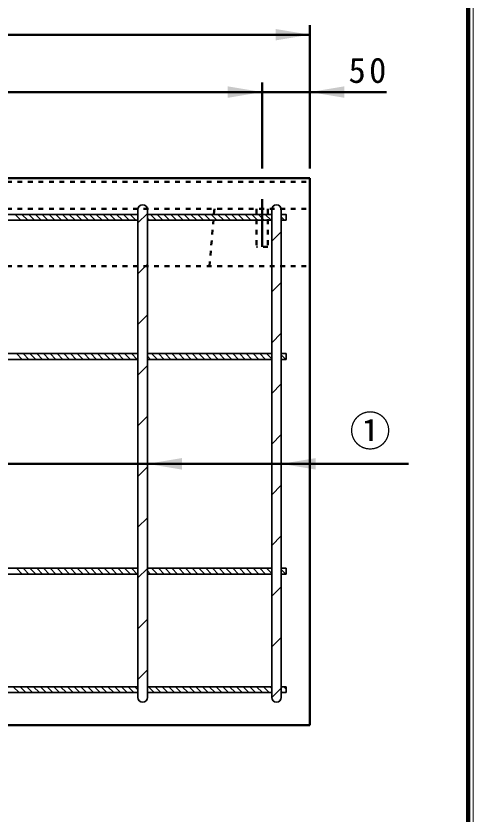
# Model space of a CAD drawing. Units: millimetres, scale not verified. Extents: x 100 to 4105, y 100 to 2870.
# Drawn here: x 3627 to 4105, y 916 to 1751 of the extents above; entities that cross this region are included whole.
import ezdxf
from ezdxf.enums import TextEntityAlignment as Align

# ---------------------------------------------------------------- set-up
doc = ezdxf.new("R2010")
doc.units = ezdxf.units.MM
doc.header["$LTSCALE"] = 5
doc.linetypes.add('USER1', pattern=[2.2, 1, -1.2])
doc.linetypes.add('USER3', pattern=[13.4, 10, -1.2, 1, -1.2])
doc.layers.add('V-nasSTD', color=7, linetype='Continuous', lineweight=35)
doc.styles.add('ＭＳ ゴシック', font='')
doc.styles.get('ＭＳ ゴシック').set_extended_font_data('MS Gothic')

msp = doc.modelspace()

# ---------------------------------------------------------------- hatches: boundary and pattern name
at = {"layer": 'V-nasSTD'}
for points in [[(3898.35, 1725.38), (3934.35, 1731.38), (3898.35, 1737.38)], [(3848.35, 1665.38), (3884.35, 1671.38), (3848.35, 1677.38)], [(3970.35, 1677.38), (3934.35, 1671.38), (3970.35, 1665.38)], [(3800.35, 1288.603), (3764.35, 1282.603), (3800.35, 1276.603)], [(3940.35, 1288.603), (3904.35, 1282.603), (3940.35, 1276.603)]]:
    msp.add_hatch(color=256, dxfattribs=at).paths.add_polyline_path(points)

# ---------------------------------------------------------------- linework, layer by layer
at = {"layer": 'V-nasSTD', "lineweight": 100}
msp.add_line((4100, 105), (4100, 2865), dxfattribs=at)
at = {"layer": 'V-nasSTD', "lineweight": 50}
for p, q in [((3934.35, 1591.38), (3934.35, 1741.38)), ((1934.35, 1731.38), (3934.35, 1731.38)), ((3884.35, 1591.38), (3884.35, 1681.38)), ((2984.35, 1671.38), (3884.35, 1671.38)), ((3884.35, 1671.38), (3934.35, 1671.38)), ((4014.35, 1671.38), (3934.35, 1671.38)), ((1934.35, 1581.38), (3934.35, 1581.38)), ((3934.35, 1581.38), (3934.35, 1009.38)), ((4037.35, 1282.603), (2934.35, 1282.603)), ((1934.35, 1009.38), (3934.35, 1009.38))]:
    msp.add_line(p, q, dxfattribs=at)
at = {"layer": 'V-nasSTD', "linetype": 'USER1', "lineweight": 50}
for p, q in [((1934.35, 1577.38), (3934.35, 1577.38)), ((1934.35, 1549.38), (3934.35, 1549.38)), ((3829.35, 1489.38), (3834.35, 1549.38)), ((3878.35, 1549.38), (3878.35, 1509.38)), ((3890.35, 1549.38), (3890.35, 1509.38)), ((3890.35, 1509.38), (3878.35, 1509.38)), ((1934.35, 1489.38), (3934.35, 1489.38))]:
    msp.add_line(p, q, dxfattribs=at)
at = {"layer": 'V-nasSTD', "linetype": 'USER3', "lineweight": 50}
msp.add_line((3884.35, 1559.38), (3884.35, 1509.38), dxfattribs=at)
at = {"layer": 'V-nasSTD'}
for p, q in [((3754.35, 1038.38), (3754.35, 1548.38)), ((3754.35, 1534.464), (3764.35, 1544.464)), ((3764.35, 1548.38), (3764.35, 1038.38)), ((3894.35, 1038.38), (3894.35, 1548.38)), ((3904.35, 1548.38), (3904.35, 1038.38)), ((3549.35, 1543.38), (3754.35, 1543.38)), ((3549.35, 1537.38), (3754.35, 1537.38)), ((3625.999, 1543.38), (3631.999, 1537.38)), ((3633.07, 1543.38), (3639.07, 1537.38)), ((3640.141, 1543.38), (3646.141, 1537.38)), ((3647.212, 1543.38), (3653.212, 1537.38)), ((3654.283, 1543.38), (3660.283, 1537.38)), ((3661.354, 1543.38), (3667.354, 1537.38)), ((3668.425, 1543.38), (3674.425, 1537.38)), ((3675.497, 1543.38), (3681.497, 1537.38)), ((3682.568, 1543.38), (3688.568, 1537.38)), ((3689.639, 1543.38), (3695.639, 1537.38)), ((3696.71, 1543.38), (3702.71, 1537.38)), ((3703.781, 1543.38), (3709.781, 1537.38)), ((3710.852, 1543.38), (3716.852, 1537.38)), ((3717.923, 1543.38), (3723.923, 1537.38)), ((3724.994, 1543.38), (3730.994, 1537.38)), ((3732.065, 1543.38), (3738.065, 1537.38)), ((3739.136, 1543.38), (3745.136, 1537.38)), ((3746.207, 1543.38), (3752.207, 1537.38)), ((3753.278, 1543.38), (3754.35, 1542.308)), ((3764.35, 1543.38), (3894.35, 1543.38)), ((3764.35, 1539.379), (3766.349, 1537.38)), ((3764.35, 1537.38), (3894.35, 1537.38)), ((3767.42, 1543.38), (3773.42, 1537.38)), ((3774.491, 1543.38), (3780.491, 1537.38)), ((3781.563, 1543.38), (3787.563, 1537.38)), ((3788.634, 1543.38), (3794.634, 1537.38)), ((3795.705, 1543.38), (3801.705, 1537.38)), ((3802.776, 1543.38), (3808.776, 1537.38)), ((3809.847, 1543.38), (3815.847, 1537.38)), ((3816.918, 1543.38), (3822.918, 1537.38)), ((3823.989, 1543.38), (3829.989, 1537.38)), ((3831.06, 1543.38), (3837.06, 1537.38)), ((3838.131, 1543.38), (3844.131, 1537.38)), ((3845.202, 1543.38), (3851.202, 1537.38)), ((3852.273, 1543.38), (3858.273, 1537.38)), ((3859.344, 1543.38), (3865.344, 1537.38)), ((3866.415, 1543.38), (3872.415, 1537.38)), ((3873.486, 1543.38), (3879.486, 1537.38)), ((3880.557, 1543.38), (3886.557, 1537.38)), ((3887.629, 1543.38), (3893.629, 1537.38)), ((3904.35, 1543.38), (3909.35, 1543.38)), ((3904.35, 1540.801), (3907.771, 1537.38)), ((3909.35, 1537.38), (3904.35, 1537.38)), ((3908.842, 1543.38), (3909.35, 1542.872)), ((3909.35, 1543.38), (3909.35, 1537.38)), ((3894.35, 1515.365), (3904.35, 1525.365)), ((3754.35, 1481.431), (3764.35, 1491.431)), ((3894.35, 1462.332), (3904.35, 1472.332)), ((3754.35, 1428.398), (3764.35, 1438.398)), ((3894.35, 1409.299), (3904.35, 1419.299)), ((3549.35, 1397.826), (3754.35, 1397.826)), ((3627.298, 1397.826), (3633.298, 1391.826)), ((3634.37, 1397.826), (3640.37, 1391.826)), ((3641.441, 1397.826), (3647.441, 1391.826)), ((3648.512, 1397.826), (3654.512, 1391.826)), ((3655.583, 1397.826), (3661.583, 1391.826)), ((3662.654, 1397.826), (3668.654, 1391.826)), ((3669.725, 1397.826), (3675.725, 1391.826)), ((3676.796, 1397.826), (3682.796, 1391.826)), ((3683.867, 1397.826), (3689.867, 1391.826)), ((3690.938, 1397.826), (3696.938, 1391.826)), ((3698.009, 1397.826), (3704.009, 1391.826)), ((3705.08, 1397.826), (3711.08, 1391.826)), ((3712.151, 1397.826), (3718.151, 1391.826)), ((3719.222, 1397.826), (3725.222, 1391.826)), ((3726.293, 1397.826), (3732.293, 1391.826)), ((3733.364, 1397.826), (3739.364, 1391.826)), ((3740.436, 1397.826), (3746.436, 1391.826)), ((3747.507, 1397.826), (3753.507, 1391.826)), ((3764.35, 1397.826), (3894.35, 1397.826)), ((3764.35, 1395.124), (3767.649, 1391.826)), ((3768.72, 1397.826), (3774.72, 1391.826)), ((3775.791, 1397.826), (3781.791, 1391.826)), ((3782.862, 1397.826), (3788.862, 1391.826)), ((3789.933, 1397.826), (3795.933, 1391.826)), ((3797.004, 1397.826), (3803.004, 1391.826)), ((3804.075, 1397.826), (3810.075, 1391.826)), ((3811.146, 1397.826), (3817.146, 1391.826)), ((3818.217, 1397.826), (3824.217, 1391.826)), ((3825.288, 1397.826), (3831.288, 1391.826)), ((3832.359, 1397.826), (3838.359, 1391.826)), ((3839.431, 1397.826), (3845.431, 1391.826)), ((3846.502, 1397.826), (3852.502, 1391.826)), ((3853.573, 1397.826), (3859.573, 1391.826)), ((3860.644, 1397.826), (3866.644, 1391.826)), ((3867.715, 1397.826), (3873.715, 1391.826)), ((3874.786, 1397.826), (3880.786, 1391.826)), ((3881.857, 1397.826), (3887.857, 1391.826)), ((3888.928, 1397.826), (3894.35, 1392.404)), ((3904.35, 1397.826), (3909.35, 1397.826)), ((3904.35, 1396.546), (3909.07, 1391.826)), ((3909.35, 1397.826), (3909.35, 1391.826)), ((3549.35, 1391.826), (3754.35, 1391.826)), ((3764.35, 1391.826), (3894.35, 1391.826)), ((3909.35, 1391.826), (3904.35, 1391.826)), ((3754.35, 1375.365), (3764.35, 1385.365)), ((3894.35, 1356.266), (3904.35, 1366.266)), ((3754.35, 1322.332), (3764.35, 1332.332)), ((3894.35, 1303.233), (3904.35, 1313.233)), ((3754.35, 1269.299), (3764.35, 1279.299)), ((3894.35, 1250.2), (3904.35, 1260.2)), ((3754.35, 1216.266), (3764.35, 1226.266)), ((3894.35, 1197.167), (3904.35, 1207.167)), ((3549.35, 1173.38), (3754.35, 1173.38)), ((3627.298, 1173.38), (3633.298, 1167.38)), ((3634.37, 1173.38), (3640.37, 1167.38)), ((3641.441, 1173.38), (3647.441, 1167.38)), ((3648.512, 1173.38), (3654.512, 1167.38)), ((3655.583, 1173.38), (3661.583, 1167.38)), ((3662.654, 1173.38), (3668.654, 1167.38)), ((3669.725, 1173.38), (3675.725, 1167.38)), ((3676.796, 1173.38), (3682.796, 1167.38)), ((3683.867, 1173.38), (3689.867, 1167.38)), ((3690.938, 1173.38), (3696.938, 1167.38)), ((3698.009, 1173.38), (3704.009, 1167.38)), ((3705.08, 1173.38), (3711.08, 1167.38)), ((3712.151, 1173.38), (3718.151, 1167.38)), ((3719.222, 1173.38), (3725.222, 1167.38)), ((3726.293, 1173.38), (3732.293, 1167.38)), ((3733.364, 1173.38), (3739.364, 1167.38)), ((3740.436, 1173.38), (3746.436, 1167.38)), ((3747.507, 1173.38), (3753.507, 1167.38)), ((3754.35, 1163.233), (3764.35, 1173.233)), ((3764.35, 1173.38), (3894.35, 1173.38)), ((3764.35, 1170.679), (3767.649, 1167.38)), ((3768.72, 1173.38), (3774.72, 1167.38)), ((3775.791, 1173.38), (3781.791, 1167.38)), ((3782.862, 1173.38), (3788.862, 1167.38)), ((3789.933, 1173.38), (3795.933, 1167.38)), ((3797.004, 1173.38), (3803.004, 1167.38)), ((3804.075, 1173.38), (3810.075, 1167.38)), ((3811.146, 1173.38), (3817.146, 1167.38)), ((3818.217, 1173.38), (3824.217, 1167.38)), ((3825.288, 1173.38), (3831.288, 1167.38)), ((3832.359, 1173.38), (3838.359, 1167.38)), ((3839.431, 1173.38), (3845.431, 1167.38)), ((3846.502, 1173.38), (3852.502, 1167.38)), ((3853.573, 1173.38), (3859.573, 1167.38)), ((3860.644, 1173.38), (3866.644, 1167.38)), ((3867.715, 1173.38), (3873.715, 1167.38)), ((3874.786, 1173.38), (3880.786, 1167.38)), ((3881.857, 1173.38), (3887.857, 1167.38)), ((3888.928, 1173.38), (3894.35, 1167.958)), ((3904.35, 1173.38), (3909.35, 1173.38)), ((3904.35, 1172.1), (3909.07, 1167.38)), ((3909.35, 1173.38), (3909.35, 1167.38)), ((3549.35, 1167.38), (3754.35, 1167.38)), ((3764.35, 1167.38), (3894.35, 1167.38)), ((3909.35, 1167.38), (3904.35, 1167.38)), ((3894.35, 1144.134), (3904.35, 1154.134)), ((3754.35, 1110.2), (3764.35, 1120.2)), ((3894.35, 1091.101), (3904.35, 1101.101)), ((3754.35, 1057.167), (3764.35, 1067.167)), ((3549.35, 1049.38), (3754.35, 1049.38)), ((3549.35, 1043.38), (3754.35, 1043.38)), ((3624.019, 1049.38), (3630.019, 1043.38)), ((3631.09, 1049.38), (3637.09, 1043.38)), ((3638.161, 1049.38), (3644.161, 1043.38)), ((3645.232, 1049.38), (3651.232, 1043.38)), ((3652.304, 1049.38), (3658.304, 1043.38)), ((3659.375, 1049.38), (3665.375, 1043.38)), ((3666.446, 1049.38), (3672.446, 1043.38)), ((3673.517, 1049.38), (3679.517, 1043.38)), ((3680.588, 1049.38), (3686.588, 1043.38)), ((3687.659, 1049.38), (3693.659, 1043.38)), ((3694.73, 1049.38), (3700.73, 1043.38)), ((3701.801, 1049.38), (3707.801, 1043.38)), ((3708.872, 1049.38), (3714.872, 1043.38)), ((3715.943, 1049.38), (3721.943, 1043.38)), ((3723.014, 1049.38), (3729.014, 1043.38)), ((3730.085, 1049.38), (3736.085, 1043.38)), ((3737.156, 1049.38), (3743.156, 1043.38)), ((3744.227, 1049.38), (3750.227, 1043.38)), ((3751.298, 1049.38), (3754.35, 1046.329)), ((3764.35, 1049.38), (3894.35, 1049.38)), ((3764.35, 1043.38), (3894.35, 1043.38)), ((3765.441, 1049.38), (3771.441, 1043.38)), ((3772.512, 1049.38), (3778.512, 1043.38)), ((3779.583, 1049.38), (3785.583, 1043.38)), ((3786.654, 1049.38), (3792.654, 1043.38)), ((3793.725, 1049.38), (3799.725, 1043.38)), ((3800.796, 1049.38), (3806.796, 1043.38)), ((3807.867, 1049.38), (3813.867, 1043.38)), ((3814.938, 1049.38), (3820.938, 1043.38)), ((3822.009, 1049.38), (3828.009, 1043.38)), ((3829.08, 1049.38), (3835.08, 1043.38)), ((3836.151, 1049.38), (3842.151, 1043.38)), ((3843.222, 1049.38), (3849.222, 1043.38)), ((3850.293, 1049.38), (3856.293, 1043.38)), ((3857.364, 1049.38), (3863.364, 1043.38)), ((3864.436, 1049.38), (3870.436, 1043.38)), ((3871.507, 1049.38), (3877.507, 1043.38)), ((3878.578, 1049.38), (3884.578, 1043.38)), ((3885.649, 1049.38), (3891.649, 1043.38)), ((3892.72, 1049.38), (3894.35, 1047.75)), ((3894.36, 1038.077), (3904.35, 1048.068)), ((3904.35, 1049.38), (3909.35, 1049.38)), ((3904.35, 1044.821), (3905.791, 1043.38)), ((3909.35, 1043.38), (3904.35, 1043.38)), ((3906.862, 1049.38), (3909.35, 1046.892)), ((3909.35, 1049.38), (3909.35, 1043.38))]:
    msp.add_line(p, q, dxfattribs=at)
at = {"layer": 'V-nasSTD', "lineweight": 13}
msp.add_lwpolyline([(100, 100), (100, 2870), (4105, 2870), (4105, 100)], close=True, dxfattribs=at)
at = {"layer": 'V-nasSTD'}
for centre, start, end in [((3759.35, 1548.38), 0, 180), ((3899.35, 1548.38), 0, 180), ((3759.35, 1038.38), 180, 0), ((3899.35, 1038.38), 180, 0)]:
    msp.add_arc(centre, 5, start, end, dxfattribs=at)

# ---------------------------------------------------------------- texts
at = {"layer": 'V-nasSTD', "style": 'ＭＳ ゴシック'}
msp.add_text('①', height=31.67, dxfattribs=at).set_placement((3975.75, 1332.803), align=Align.TOP_LEFT)
at = {"layer": 'V-nasSTD', "insert": (3974.75, 1707.38), "char_height": 26.39, "attachment_point": 1, "style": 'ＭＳ ゴシック'}
msp.add_mtext('\\T1.2;50', dxfattribs=at)

doc.saveas('drawing.dxf')
